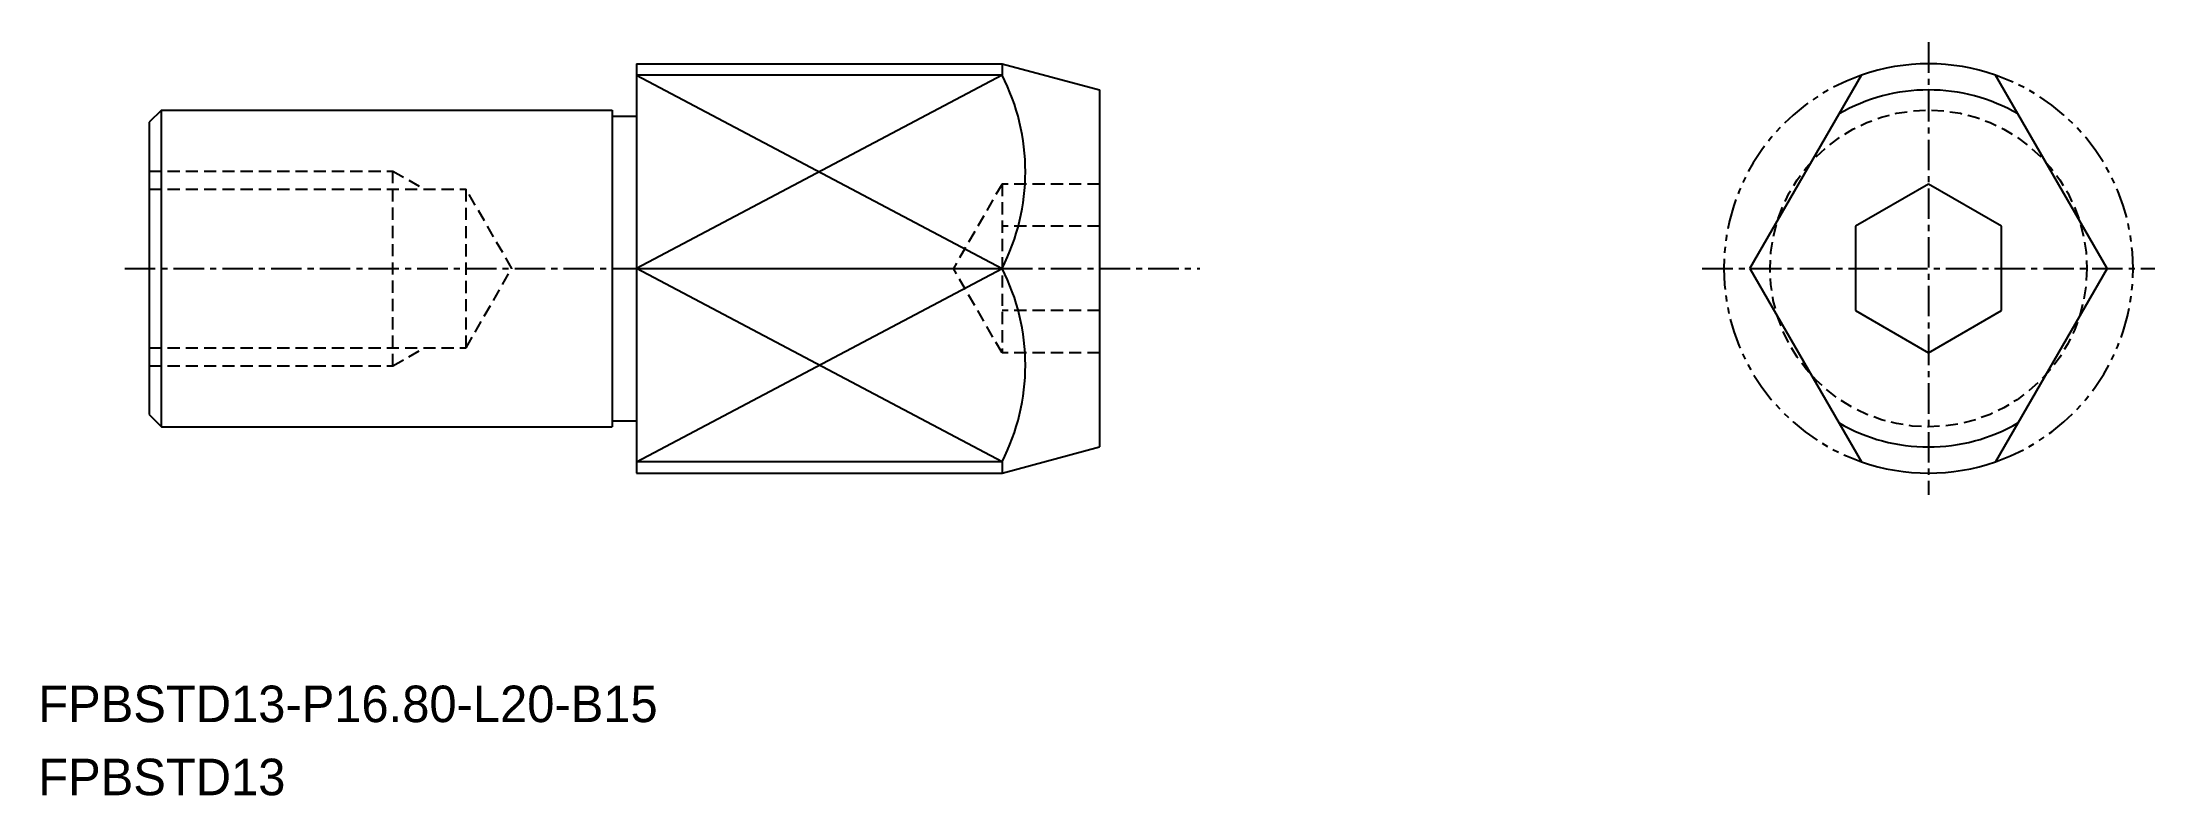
# Model space of a CAD drawing. Extents: x -1486 to -1399.3, y -700.3 to -669.4.
import ezdxf

# ---------------------------------------------------------------- set-up
doc = ezdxf.new("R2010")
doc.units = 0
for name, pattern in [('CENTER', [2, 1.25, -0.25, 0.25, -0.25]), ('DASHED', [0.75, 0.5, -0.25]), ('PHANTOM', [2.5, 1.25, -0.25, 0.25, -0.25, 0.25, -0.25])]:
    doc.linetypes.add(name, pattern=pattern)
doc.layers.get('0').update_dxf_attribs({"linetype": 'CONTINUOUS'})
doc.layers.add('CENTER', color=1, linetype='CENTER')

msp = doc.modelspace()

# ---------------------------------------------------------------- linework, layer by layer
at = {"color": 7, "linetype": 'CONTINUOUS'}
for p, q in [((-1461.597, -670.298), (-1446.597, -670.298)), ((-1461.597, -670.298), (-1461.597, -687.098)), ((-1446.597, -670.298), (-1442.597, -671.369)), ((-1415.91, -678.698), (-1411.328, -670.76)), ((-1401.245, -678.698), (-1405.828, -670.76)), ((-1442.597, -671.369), (-1442.597, -686.026)), ((-1481.097, -672.198), (-1481.597, -672.698)), ((-1481.597, -672.698), (-1481.597, -684.698)), ((-1481.097, -672.198), (-1462.597, -672.198)), ((-1481.097, -685.198), (-1481.097, -672.198)), ((-1462.597, -672.198), (-1462.597, -685.198)), ((-1462.597, -672.448), (-1461.597, -672.448)), ((-1408.578, -675.233), (-1411.578, -676.965)), ((-1405.578, -676.965), (-1408.578, -675.233)), ((-1411.578, -676.965), (-1411.578, -680.43)), ((-1405.578, -680.43), (-1405.578, -676.965)), ((-1461.597, -678.698), (-1446.597, -678.698)), ((-1415.91, -678.698), (-1411.328, -686.635)), ((-1401.245, -678.698), (-1405.828, -686.635)), ((-1411.578, -680.43), (-1408.578, -682.162)), ((-1408.578, -682.162), (-1405.578, -680.43)), ((-1481.597, -684.698), (-1481.097, -685.198)), ((-1481.097, -685.198), (-1462.597, -685.198)), ((-1462.597, -684.948), (-1461.597, -684.948)), ((-1446.597, -687.098), (-1442.597, -686.026)), ((-1461.597, -687.098), (-1446.597, -687.098))]:
    msp.add_line(p, q, dxfattribs=at)
at = {"linetype": 'CONTINUOUS'}
for p, q in [((-1446.597, -670.76), (-1461.597, -670.76)), ((-1446.597, -670.298), (-1446.597, -670.76)), ((-1446.597, -686.635), (-1461.597, -686.635)), ((-1446.597, -686.635), (-1446.597, -687.098))]:
    msp.add_line(p, q, dxfattribs=at)
at = {"color": 3, "linetype": 'CONTINUOUS'}
for p, q in [((-1446.597, -670.76), (-1461.597, -678.698)), ((-1461.597, -670.76), (-1446.597, -678.698)), ((-1446.597, -686.635), (-1461.597, -678.698)), ((-1461.597, -686.635), (-1446.597, -678.698))]:
    msp.add_line(p, q, dxfattribs=at)
at = {"color": 3, "linetype": 'DASHED'}
for p, q in [((-1481.597, -674.698), (-1471.597, -674.698)), ((-1471.597, -674.698), (-1470.313, -675.439)), ((-1471.597, -682.698), (-1471.597, -674.698)), ((-1446.597, -675.233), (-1448.597, -678.698)), ((-1446.597, -675.233), (-1446.597, -682.162)), ((-1442.597, -675.233), (-1446.597, -675.233)), ((-1481.597, -675.439), (-1468.597, -675.439)), ((-1468.597, -681.956), (-1468.597, -675.439)), ((-1466.716, -678.698), (-1468.597, -675.439)), ((-1442.597, -676.965), (-1446.597, -676.965)), ((-1468.597, -681.956), (-1466.716, -678.698)), ((-1446.597, -682.162), (-1448.597, -678.698)), ((-1442.597, -680.43), (-1446.597, -680.43)), ((-1481.597, -681.956), (-1468.597, -681.956)), ((-1471.597, -682.698), (-1470.313, -681.956)), ((-1442.597, -682.162), (-1446.597, -682.162)), ((-1481.597, -682.698), (-1471.597, -682.698))]:
    msp.add_line(p, q, dxfattribs=at)
msp.add_circle((-1408.578, -678.698), 6.5, dxfattribs=at)
at = {"color": 7, "linetype": 'CONTINUOUS'}
for centre in [(-1454.352, -674.729), (-1454.352, -682.666)]:
    msp.add_arc(centre, 8.711, 332.89682, 27.10318, dxfattribs=at)
at = {"color": 3, "linetype": 'PHANTOM'}
for start, end in [(109.10989, 250.89011), (289.10989, 70.89011)]:
    msp.add_arc((-1408.578, -678.698), 8.4, start, end, dxfattribs=at)
at = {"linetype": 'CONTINUOUS'}
for start, end in [(70.89011, 109.10989), (250.89011, 289.10989)]:
    msp.add_arc((-1408.578, -678.698), 8.4, start, end, dxfattribs=at)
for start, end in [(59.94197, 120.05803), (239.94197, 300.05803)]:
    msp.add_arc((-1408.578, -678.698), 7.328, start, end)
at = {"color": 7, "linetype": 'CONTINUOUS'}
msp.add_point((-1481.597, -678.698), dxfattribs=at)
at = {"layer": 'CENTER', "color": 1, "linetype": 'CENTER'}
for p, q in [((-1408.578, -669.412), (-1408.578, -687.983)), ((-1482.597, -678.698), (-1438.481, -678.698)), ((-1417.863, -678.698), (-1399.293, -678.698))]:
    msp.add_line(p, q, dxfattribs=at)

# ---------------------------------------------------------------- texts
for s, p in [('FPBSTD13-P16.80-L20-B15', (-1486.152, -697.32)), ('FPBSTD13', (-1486.152, -700.32))]:
    msp.add_text(s, height=1.5).set_placement(p)

doc.saveas('drawing.dxf')
